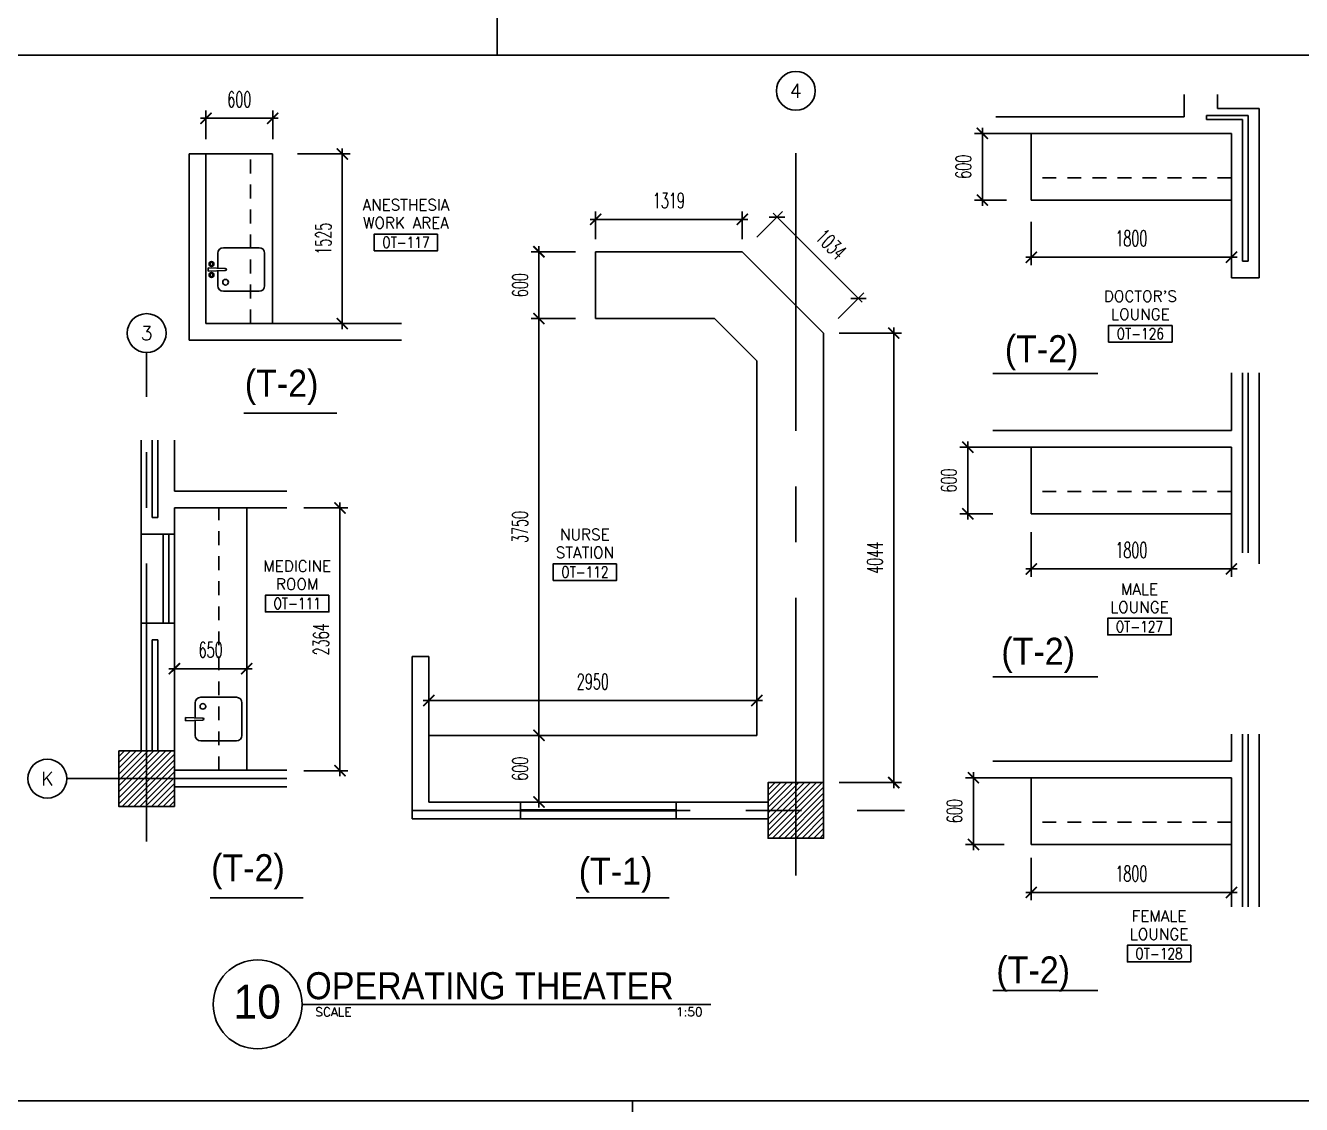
# Model space of a CAD drawing. Extents: x 417759.1 to 417809, y 43468.8 to 43507.6.
# Drawn here: x 417787.96 to 417799.43, y 43488.22 to 43497.93 of the extents above; entities that cross this region are included whole.
import ezdxf
from ezdxf.enums import TextEntityAlignment as Align

# ---------------------------------------------------------------- set-up
doc = ezdxf.new("R2010")
doc.units = 0
doc.header["$MEASUREMENT"] = 0
doc.header["$PDMODE"] = 3
doc.header["$PDSIZE"] = 0.1
doc.linetypes.add('CENTERX2', pattern=[4, 2.5, -0.5, 0.5, -0.5])
doc.linetypes.add('HIDDEN2', pattern=[0.1875, 0.125, -0.0625])
doc.layers.get('0').update_dxf_attribs({"linetype": 'CONTINUOUS'})
doc.layers.get('DEFPOINTS').update_dxf_attribs({"linetype": 'CONTINUOUS'})
for name, color, linetype in [('AX', 6, 'CONTINUOUS'), ('AX-CR', 2, 'CONTINUOUS'), ('AX-DIM', 4, 'CONTINUOUS'), ('AX-TXT', 4, 'CONTINUOUS'), ('AXES', 11, 'CENTERX2'), ('COL', 2, 'CONTINUOUS'), ('COUNTER', 2, 'CONTINUOUS'), ('Doted', 3, 'HIDDEN2'), ('HAT', 8, 'CONTINUOUS'), ('INSUL', 7, 'CONTINUOUS'), ('ME-FIX', 3, 'CONTINUOUS'), ('RM-BOX', 2, 'CONTINUOUS'), ('RM-NAME', 2, 'CONTINUOUS'), ('RM-NO', 2, 'CONTINUOUS'), ('TXT', 2, 'CONTINUOUS'), ('TXT1', 2, 'CONTINUOUS'), ('WALL', 6, 'CONTINUOUS'), ('WIN', 5, 'CONTINUOUS')]:
    doc.layers.add(name, color=color, linetype=linetype)
doc.styles.add('ROMANS', font='ROMANS.shx', dxfattribs={"width": 0.6})
doc.styles.add('TTXT', font='swisse.ttf', dxfattribs={"width": 0.6})
doc.dimstyles.new('STANDARD in', dxfattribs={"dimtxt": 0.14, "dimasz": 0.1, "dimexe": 0.07, "dimexo": 0.05, "dimgap": 0.1, "dimtad": 1, "dimdec": 0, "dimlfac": 1000, "dimzin": 0, "dimdsep": 46, "dimtxsty": 'ROMANS', "dimblk": 'ARCHTICK', "dimcen": 0.05, "dimdle": 0.05, "dimclrd": 4, "dimclre": 4, "dimclrt": 2, "dimadec": 0, "dimazin": 0, "dimtfac": 1, "dimtdec": 0, "dimtmove": 2, "dimatfit": 3, "dimfxl": 0, "dimtolj": 1, "dimtzin": 0, "dimarcsym": 0})

# ---------------------------------------------------------------- blocks, each defined once
blk = doc.blocks.new('RM1')
at = {"layer": 'RM-BOX'}
blk.add_lwpolyline([(570, -200), (-570, -200), (-570, -500), (570, -500)], close=True, dxfattribs=at)
at = {"layer": 'RM-NAME', "style": 'ROMANS'}
for tag, p in [('ROOMNAME1', (0, 324)), ('ROOMNAME2', (0, 0))]:
    blk.add_attdef(tag, text='', height=200, dxfattribs=at).set_placement(p, align=Align.MIDDLE)
at = {"layer": 'RM-NO', "style": 'ROMANS', "width": 0.8}
blk.add_attdef('ROOMNO', text='', height=200, dxfattribs=at).set_placement((0, -350), align=Align.MIDDLE)
blk = doc.blocks.new('*X151')
at = {"color": 0}
for p, q in [((31339, 162702), (31827, 163190)), ((31339, 162755), (31774, 163190)), ((31339, 162808), (31721, 163190)), ((31339, 162861), (31668, 163190)), ((31339, 162914), (31615, 163190)), ((31339, 162967), (31562, 163190)), ((31339, 163020), (31509, 163190)), ((31339, 163073), (31456, 163190)), ((31339, 163126), (31403, 163190)), ((31339, 163179), (31350, 163190)), ((31380, 162690), (31839, 163149)), ((31433, 162690), (31839, 163096)), ((31486, 162690), (31839, 163043)), ((31539, 162690), (31839, 162990)), ((31592, 162690), (31839, 162937)), ((31645, 162690), (31839, 162884)), ((31698, 162690), (31839, 162831)), ((31751, 162690), (31839, 162778)), ((31804, 162690), (31839, 162725))]:
    blk.add_line(p, q, dxfattribs=at)
blk = doc.blocks.new('*X150')
at = {"color": 0}
for p, q in [((24139, 162714), (24614, 163190)), ((24139, 162768), (24561, 163190)), ((24139, 162821), (24508, 163190)), ((24139, 162874), (24455, 163190)), ((24139, 162927), (24402, 163190)), ((24139, 162980), (24349, 163190)), ((24139, 163033), (24296, 163190)), ((24139, 163086), (24243, 163190)), ((24139, 163139), (24190, 163190)), ((24168, 162690), (24639, 163161)), ((24221, 162690), (24639, 163108)), ((24274, 162690), (24639, 163055)), ((24327, 162690), (24639, 163002)), ((24380, 162690), (24639, 162949)), ((24433, 162690), (24639, 162896)), ((24486, 162690), (24639, 162843)), ((24539, 162690), (24639, 162790)), ((24592, 162690), (24639, 162737))]:
    blk.add_line(p, q, dxfattribs=at)
blk = doc.blocks.new('COL50')
at = {"layer": 'COL'}
blk.add_lwpolyline([(-250, 250), (-250, -250), (250, -250), (250, 250)], close=True, dxfattribs=at)
blk = doc.blocks.new('_ARCHTICK')
at = {"color": 0, "linetype": 'ByBlock', "const_width": 0.15}
blk.add_lwpolyline([(-0.5, -0.5), (0.5, 0.5)], dxfattribs=at)
blk = doc.blocks.new('*D153')
at = {"layer": 'AX-DIM', "color": 4, "linetype": 'ByBlock', "lineweight": -2}
for p, q in [((417790.783, 43493.639), (417790.783, 43491.175)), ((417790.457, 43493.589), (417790.853, 43493.589)), ((417790.457, 43491.225), (417790.853, 43491.225))]:
    blk.add_line(p, q, dxfattribs=at)
at = {"layer": 'DEFPOINTS', "color": 0, "linetype": 'ByBlock'}
for p in [(417790.407, 43493.589), (417790.407, 43491.225), (417790.783, 43491.225)]:
    blk.add_point(p, dxfattribs=at)
at = {"layer": 'AX-DIM', "color": 4, "linetype": 'ByBlock', "lineweight": -2, "xscale": 0.1, "yscale": 0.1, "zscale": 0.1}
for p, rotation in [((417790.783, 43493.589), 90), ((417790.783, 43491.225), 270)]:
    blk.add_blockref('_ARCHTICK', p, dxfattribs=dict(at, rotation=rotation))
at = {"layer": 'AX-DIM', "color": 2, "linetype": 'ByBlock', "insert": (417790.613, 43492.407), "char_height": 0.14, "attachment_point": 5, "rotation": 90, "style": 'ROMANS'}
blk.add_mtext('\\A1;2364', dxfattribs=at)
blk = doc.blocks.new('*D154')
at = {"layer": 'AX-DIM', "color": 4, "linetype": 'ByBlock', "lineweight": -2}
for p, q in [((417792.897, 43491.543), (417792.502, 43491.543)), ((417792.572, 43491.593), (417792.572, 43490.893)), ((417792.897, 43490.943), (417792.502, 43490.943))]:
    blk.add_line(p, q, dxfattribs=at)
at = {"layer": 'DEFPOINTS', "color": 0, "linetype": 'ByBlock'}
for p in [(417792.947, 43491.543), (417792.572, 43490.943), (417792.947, 43490.943)]:
    blk.add_point(p, dxfattribs=at)
at = {"layer": 'AX-DIM', "color": 4, "linetype": 'ByBlock', "lineweight": -2, "xscale": 0.1, "yscale": 0.1, "zscale": 0.1}
for p, rotation in [((417792.572, 43491.543), 90), ((417792.572, 43490.943), 270)]:
    blk.add_blockref('_ARCHTICK', p, dxfattribs=dict(at, rotation=rotation))
at = {"layer": 'AX-DIM', "color": 2, "linetype": 'ByBlock', "insert": (417792.402, 43491.243), "char_height": 0.14, "attachment_point": 5, "rotation": 90, "style": 'ROMANS'}
blk.add_mtext('\\A1;600', dxfattribs=at)
blk = doc.blocks.new('*D155')
at = {"layer": 'AX-DIM', "color": 4, "linetype": 'ByBlock', "lineweight": -2}
for p, q in [((417795.762, 43495.212), (417795.762, 43491.068)), ((417795.272, 43495.162), (417795.832, 43495.162)), ((417795.272, 43491.118), (417795.832, 43491.118))]:
    blk.add_line(p, q, dxfattribs=at)
at = {"layer": 'DEFPOINTS', "color": 0, "linetype": 'ByBlock'}
for p in [(417795.222, 43495.162), (417795.222, 43491.118), (417795.762, 43491.118)]:
    blk.add_point(p, dxfattribs=at)
at = {"layer": 'AX-DIM', "color": 4, "linetype": 'ByBlock', "lineweight": -2, "xscale": 0.1, "yscale": 0.1, "zscale": 0.1}
for p, rotation in [((417795.762, 43495.162), 90), ((417795.762, 43491.118), 270)]:
    blk.add_blockref('_ARCHTICK', p, dxfattribs=dict(at, rotation=rotation))
at = {"layer": 'AX-DIM', "color": 2, "linetype": 'ByBlock', "insert": (417795.592, 43493.14), "char_height": 0.14, "attachment_point": 5, "rotation": 90, "style": 'ROMANS'}
blk.add_mtext('\\A1;4044', dxfattribs=at)
blk = doc.blocks.new('*D156')
at = {"layer": 'AX-DIM', "color": 4, "linetype": 'ByBlock', "lineweight": -2}
for p, q in [((417794.531, 43496.024), (417794.762, 43496.255)), ((417794.677, 43496.241), (417795.479, 43495.439)), ((417795.262, 43495.292), (417795.493, 43495.524))]:
    blk.add_line(p, q, dxfattribs=at)
at = {"layer": 'DEFPOINTS', "color": 0, "linetype": 'ByBlock'}
for p in [(417794.495, 43495.989), (417795.444, 43495.474), (417795.227, 43495.257)]:
    blk.add_point(p, dxfattribs=at)
at = {"layer": 'AX-DIM', "color": 4, "linetype": 'ByBlock', "lineweight": -2, "xscale": 0.1, "yscale": 0.1, "zscale": 0.1}
for p, rotation in [((417794.712, 43496.206), 135.000000000285), ((417795.444, 43495.474), 315.000000000285)]:
    blk.add_blockref('_ARCHTICK', p, dxfattribs=dict(at, rotation=rotation))
at = {"layer": 'AX-DIM', "color": 2, "linetype": 'ByBlock', "insert": (417795.198, 43495.96), "char_height": 0.14, "attachment_point": 5, "rotation": 315, "style": 'ROMANS'}
blk.add_mtext('\\A1;1034', dxfattribs=at)
blk = doc.blocks.new('*D157')
at = {"layer": 'AX-DIM', "color": 4, "linetype": 'ByBlock', "lineweight": -2}
for p, q in [((417793.081, 43496.008), (417793.081, 43496.255)), ((417794.4, 43496.008), (417794.4, 43496.255)), ((417793.031, 43496.185), (417794.45, 43496.185))]:
    blk.add_line(p, q, dxfattribs=at)
at = {"layer": 'DEFPOINTS', "color": 0, "linetype": 'ByBlock'}
for p in [(417794.4, 43496.185), (417793.081, 43495.958), (417794.4, 43495.958)]:
    blk.add_point(p, dxfattribs=at)
at = {"layer": 'AX-DIM', "color": 4, "linetype": 'ByBlock', "lineweight": -2, "xscale": 0.1, "yscale": 0.1, "zscale": 0.1, "rotation": 180}
blk.add_blockref('_ARCHTICK', (417793.081, 43496.185), dxfattribs=at)
at = {"layer": 'AX-DIM', "color": 4, "linetype": 'ByBlock', "lineweight": -2, "xscale": 0.1, "yscale": 0.1, "zscale": 0.1}
blk.add_blockref('_ARCHTICK', (417794.4, 43496.185), dxfattribs=at)
at = {"layer": 'AX-DIM', "color": 2, "linetype": 'ByBlock', "insert": (417793.74, 43496.355), "char_height": 0.14, "attachment_point": 5, "style": 'ROMANS'}
blk.add_mtext('\\A1;1319', dxfattribs=at)
blk = doc.blocks.new('*D158')
at = {"layer": 'AX-DIM', "color": 4, "linetype": 'ByBlock', "lineweight": -2}
for p, q in [((417792.899, 43495.893), (417792.502, 43495.893)), ((417792.572, 43495.243), (417792.572, 43495.943)), ((417792.899, 43495.293), (417792.502, 43495.293))]:
    blk.add_line(p, q, dxfattribs=at)
at = {"layer": 'DEFPOINTS', "color": 0, "linetype": 'ByBlock'}
for p in [(417792.572, 43495.893), (417792.949, 43495.893), (417792.949, 43495.293)]:
    blk.add_point(p, dxfattribs=at)
at = {"layer": 'AX-DIM', "color": 4, "linetype": 'ByBlock', "lineweight": -2, "xscale": 0.1, "yscale": 0.1, "zscale": 0.1}
for p, rotation in [((417792.572, 43495.893), 90), ((417792.572, 43495.293), 270)]:
    blk.add_blockref('_ARCHTICK', p, dxfattribs=dict(at, rotation=rotation))
at = {"layer": 'AX-DIM', "color": 2, "linetype": 'ByBlock', "insert": (417792.402, 43495.593), "char_height": 0.14, "attachment_point": 5, "rotation": 90, "style": 'ROMANS'}
blk.add_mtext('\\A1;600', dxfattribs=at)
blk = doc.blocks.new('*D159')
at = {"layer": 'AX-DIM', "color": 4, "linetype": 'ByBlock', "lineweight": -2}
for p, q in [((417792.572, 43491.493), (417792.572, 43495.343)), ((417792.899, 43495.293), (417792.502, 43495.293)), ((417792.899, 43491.543), (417792.502, 43491.543))]:
    blk.add_line(p, q, dxfattribs=at)
at = {"layer": 'DEFPOINTS', "color": 0, "linetype": 'ByBlock'}
for p in [(417792.572, 43495.293), (417792.949, 43495.293), (417792.949, 43491.543)]:
    blk.add_point(p, dxfattribs=at)
at = {"layer": 'AX-DIM', "color": 4, "linetype": 'ByBlock', "lineweight": -2, "xscale": 0.1, "yscale": 0.1, "zscale": 0.1}
for p, rotation in [((417792.572, 43495.293), 90), ((417792.572, 43491.543), 270)]:
    blk.add_blockref('_ARCHTICK', p, dxfattribs=dict(at, rotation=rotation))
at = {"layer": 'AX-DIM', "color": 2, "linetype": 'ByBlock', "insert": (417792.402, 43493.418), "char_height": 0.14, "attachment_point": 5, "rotation": 90, "style": 'ROMANS'}
blk.add_mtext('\\A1;3750', dxfattribs=at)
blk = doc.blocks.new('*D160')
at = {"layer": 'AX-DIM', "color": 4, "linetype": 'ByBlock', "lineweight": -2}
for p, q in [((417791.581, 43491.679), (417791.581, 43491.927)), ((417794.531, 43491.679), (417794.531, 43491.927)), ((417791.531, 43491.857), (417794.581, 43491.857))]:
    blk.add_line(p, q, dxfattribs=at)
at = {"layer": 'DEFPOINTS', "color": 0, "linetype": 'ByBlock'}
for p in [(417794.531, 43491.857), (417791.581, 43491.629), (417794.531, 43491.629)]:
    blk.add_point(p, dxfattribs=at)
at = {"layer": 'AX-DIM', "color": 4, "linetype": 'ByBlock', "lineweight": -2, "xscale": 0.1, "yscale": 0.1, "zscale": 0.1, "rotation": 180}
blk.add_blockref('_ARCHTICK', (417791.581, 43491.857), dxfattribs=at)
at = {"layer": 'AX-DIM', "color": 4, "linetype": 'ByBlock', "lineweight": -2, "xscale": 0.1, "yscale": 0.1, "zscale": 0.1}
blk.add_blockref('_ARCHTICK', (417794.531, 43491.857), dxfattribs=at)
at = {"layer": 'AX-DIM', "color": 2, "linetype": 'ByBlock', "insert": (417793.056, 43492.027), "char_height": 0.14, "attachment_point": 5, "style": 'ROMANS'}
blk.add_mtext('\\A1;2950', dxfattribs=at)
blk = doc.blocks.new('*D161')
at = {"layer": 'AX-DIM', "color": 4, "linetype": 'ByBlock', "lineweight": -2}
for p, q in [((417789.245, 43492.143), (417789.995, 43492.143)), ((417789.295, 43491.965), (417789.295, 43492.213)), ((417789.945, 43491.965), (417789.945, 43492.213))]:
    blk.add_line(p, q, dxfattribs=at)
at = {"layer": 'DEFPOINTS', "color": 0, "linetype": 'ByBlock'}
for p in [(417789.945, 43492.143), (417789.295, 43491.915), (417789.945, 43491.915)]:
    blk.add_point(p, dxfattribs=at)
at = {"layer": 'AX-DIM', "color": 4, "linetype": 'ByBlock', "lineweight": -2, "xscale": 0.1, "yscale": 0.1, "zscale": 0.1, "rotation": 180}
blk.add_blockref('_ARCHTICK', (417789.295, 43492.143), dxfattribs=at)
at = {"layer": 'AX-DIM', "color": 4, "linetype": 'ByBlock', "lineweight": -2, "xscale": 0.1, "yscale": 0.1, "zscale": 0.1}
blk.add_blockref('_ARCHTICK', (417789.945, 43492.143), dxfattribs=at)
at = {"layer": 'AX-DIM', "color": 2, "linetype": 'ByBlock', "insert": (417789.62, 43492.313), "char_height": 0.14, "attachment_point": 5, "style": 'ROMANS'}
blk.add_mtext('\\A1;650', dxfattribs=at)
blk = doc.blocks.new('*D162')
at = {"layer": 'AX-DIM', "color": 4, "linetype": 'ByBlock', "lineweight": -2}
for p, q in [((417796.775, 43496.958), (417796.488, 43496.958)), ((417796.558, 43497.008), (417796.558, 43496.308)), ((417796.775, 43496.358), (417796.488, 43496.358))]:
    blk.add_line(p, q, dxfattribs=at)
at = {"layer": 'DEFPOINTS', "color": 0, "linetype": 'ByBlock'}
for p in [(417796.825, 43496.958), (417796.558, 43496.358), (417796.825, 43496.358)]:
    blk.add_point(p, dxfattribs=at)
at = {"layer": 'AX-DIM', "color": 4, "linetype": 'ByBlock', "lineweight": -2, "xscale": 0.1, "yscale": 0.1, "zscale": 0.1}
for p, rotation in [((417796.558, 43496.958), 90), ((417796.558, 43496.358), 270)]:
    blk.add_blockref('_ARCHTICK', p, dxfattribs=dict(at, rotation=rotation))
at = {"layer": 'AX-DIM', "color": 2, "linetype": 'ByBlock', "insert": (417796.388, 43496.658), "char_height": 0.14, "attachment_point": 5, "rotation": 90, "style": 'ROMANS'}
blk.add_mtext('\\A1;600', dxfattribs=at)
blk = doc.blocks.new('*D163')
at = {"layer": 'AX-DIM', "color": 4, "linetype": 'ByBlock', "lineweight": -2}
for p, q in [((417796.998, 43496.164), (417796.998, 43495.774)), ((417798.798, 43496.164), (417798.798, 43495.774)), ((417796.948, 43495.844), (417798.848, 43495.844))]:
    blk.add_line(p, q, dxfattribs=at)
at = {"layer": 'DEFPOINTS', "color": 0, "linetype": 'ByBlock'}
for p in [(417796.998, 43496.214), (417798.798, 43496.214), (417798.798, 43495.844)]:
    blk.add_point(p, dxfattribs=at)
at = {"layer": 'AX-DIM', "color": 4, "linetype": 'ByBlock', "lineweight": -2, "xscale": 0.1, "yscale": 0.1, "zscale": 0.1, "rotation": 180}
blk.add_blockref('_ARCHTICK', (417796.998, 43495.844), dxfattribs=at)
at = {"layer": 'AX-DIM', "color": 4, "linetype": 'ByBlock', "lineweight": -2, "xscale": 0.1, "yscale": 0.1, "zscale": 0.1}
blk.add_blockref('_ARCHTICK', (417798.798, 43495.844), dxfattribs=at)
at = {"layer": 'AX-DIM', "color": 2, "linetype": 'ByBlock', "insert": (417797.898, 43496.014), "char_height": 0.14, "attachment_point": 5, "style": 'ROMANS'}
blk.add_mtext('\\A1;1800', dxfattribs=at)
blk = doc.blocks.new('*D164')
at = {"layer": 'AX-DIM', "color": 4, "linetype": 'ByBlock', "lineweight": -2}
for p, q in [((417796.427, 43494.186), (417796.427, 43493.486)), ((417796.651, 43494.136), (417796.357, 43494.136)), ((417796.651, 43493.536), (417796.357, 43493.536))]:
    blk.add_line(p, q, dxfattribs=at)
at = {"layer": 'DEFPOINTS', "color": 0, "linetype": 'ByBlock'}
for p in [(417796.701, 43494.136), (417796.427, 43493.536), (417796.701, 43493.536)]:
    blk.add_point(p, dxfattribs=at)
at = {"layer": 'AX-DIM', "color": 4, "linetype": 'ByBlock', "lineweight": -2, "xscale": 0.1, "yscale": 0.1, "zscale": 0.1}
for p, rotation in [((417796.427, 43494.136), 90), ((417796.427, 43493.536), 270)]:
    blk.add_blockref('_ARCHTICK', p, dxfattribs=dict(at, rotation=rotation))
at = {"layer": 'AX-DIM', "color": 2, "linetype": 'ByBlock', "insert": (417796.257, 43493.836), "char_height": 0.14, "attachment_point": 5, "rotation": 90, "style": 'ROMANS'}
blk.add_mtext('\\A1;600', dxfattribs=at)
blk = doc.blocks.new('*D165')
at = {"layer": 'AX-DIM', "color": 4, "linetype": 'ByBlock', "lineweight": -2}
for p, q in [((417796.998, 43493.372), (417796.998, 43492.97)), ((417798.798, 43493.372), (417798.798, 43492.97)), ((417796.948, 43493.04), (417798.848, 43493.04))]:
    blk.add_line(p, q, dxfattribs=at)
at = {"layer": 'DEFPOINTS', "color": 0, "linetype": 'ByBlock'}
for p in [(417796.998, 43493.422), (417798.798, 43493.422), (417798.798, 43493.04)]:
    blk.add_point(p, dxfattribs=at)
at = {"layer": 'AX-DIM', "color": 4, "linetype": 'ByBlock', "lineweight": -2, "xscale": 0.1, "yscale": 0.1, "zscale": 0.1, "rotation": 180}
blk.add_blockref('_ARCHTICK', (417796.998, 43493.04), dxfattribs=at)
at = {"layer": 'AX-DIM', "color": 4, "linetype": 'ByBlock', "lineweight": -2, "xscale": 0.1, "yscale": 0.1, "zscale": 0.1}
blk.add_blockref('_ARCHTICK', (417798.798, 43493.04), dxfattribs=at)
at = {"layer": 'AX-DIM', "color": 2, "linetype": 'ByBlock', "insert": (417797.898, 43493.21), "char_height": 0.14, "attachment_point": 5, "style": 'ROMANS'}
blk.add_mtext('\\A1;1800', dxfattribs=at)
blk = doc.blocks.new('*D166')
at = {"layer": 'AX-DIM', "color": 4, "linetype": 'ByBlock', "lineweight": -2}
for p, q in [((417796.478, 43490.512), (417796.478, 43491.212)), ((417796.753, 43491.162), (417796.408, 43491.162)), ((417796.753, 43490.562), (417796.408, 43490.562))]:
    blk.add_line(p, q, dxfattribs=at)
at = {"layer": 'DEFPOINTS', "color": 0, "linetype": 'ByBlock'}
for p in [(417796.478, 43491.162), (417796.803, 43491.162), (417796.803, 43490.562)]:
    blk.add_point(p, dxfattribs=at)
at = {"layer": 'AX-DIM', "color": 4, "linetype": 'ByBlock', "lineweight": -2, "xscale": 0.1, "yscale": 0.1, "zscale": 0.1}
for p, rotation in [((417796.478, 43491.162), 90), ((417796.478, 43490.562), 270)]:
    blk.add_blockref('_ARCHTICK', p, dxfattribs=dict(at, rotation=rotation))
at = {"layer": 'AX-DIM', "color": 2, "linetype": 'ByBlock', "insert": (417796.308, 43490.862), "char_height": 0.14, "attachment_point": 5, "rotation": 90, "style": 'ROMANS'}
blk.add_mtext('\\A1;600', dxfattribs=at)
blk = doc.blocks.new('*D167')
at = {"layer": 'AX-DIM', "color": 4, "linetype": 'ByBlock', "lineweight": -2}
for p, q in [((417796.998, 43490.443), (417796.998, 43490.06)), ((417798.798, 43490.443), (417798.798, 43490.06)), ((417796.948, 43490.13), (417798.848, 43490.13))]:
    blk.add_line(p, q, dxfattribs=at)
at = {"layer": 'DEFPOINTS', "color": 0, "linetype": 'ByBlock'}
for p in [(417796.998, 43490.493), (417798.798, 43490.493), (417798.798, 43490.13)]:
    blk.add_point(p, dxfattribs=at)
at = {"layer": 'AX-DIM', "color": 4, "linetype": 'ByBlock', "lineweight": -2, "xscale": 0.1, "yscale": 0.1, "zscale": 0.1, "rotation": 180}
blk.add_blockref('_ARCHTICK', (417796.998, 43490.13), dxfattribs=at)
at = {"layer": 'AX-DIM', "color": 4, "linetype": 'ByBlock', "lineweight": -2, "xscale": 0.1, "yscale": 0.1, "zscale": 0.1}
blk.add_blockref('_ARCHTICK', (417798.798, 43490.13), dxfattribs=at)
at = {"layer": 'AX-DIM', "color": 2, "linetype": 'ByBlock', "insert": (417797.898, 43490.3), "char_height": 0.14, "attachment_point": 5, "style": 'ROMANS'}
blk.add_mtext('\\A1;1800', dxfattribs=at)
blk = doc.blocks.new('*D168')
at = {"layer": 'AX-DIM', "color": 4, "linetype": 'ByBlock', "lineweight": -2}
for p, q in [((417789.578, 43496.906), (417789.578, 43497.164)), ((417790.178, 43496.906), (417790.178, 43497.164)), ((417789.528, 43497.094), (417790.228, 43497.094))]:
    blk.add_line(p, q, dxfattribs=at)
at = {"layer": 'DEFPOINTS', "color": 0, "linetype": 'ByBlock'}
for p in [(417790.178, 43497.094), (417789.578, 43496.856), (417790.178, 43496.856)]:
    blk.add_point(p, dxfattribs=at)
at = {"layer": 'AX-DIM', "color": 4, "linetype": 'ByBlock', "lineweight": -2, "xscale": 0.1, "yscale": 0.1, "zscale": 0.1, "rotation": 180}
blk.add_blockref('_ARCHTICK', (417789.578, 43497.094), dxfattribs=at)
at = {"layer": 'AX-DIM', "color": 4, "linetype": 'ByBlock', "lineweight": -2, "xscale": 0.1, "yscale": 0.1, "zscale": 0.1}
blk.add_blockref('_ARCHTICK', (417790.178, 43497.094), dxfattribs=at)
at = {"layer": 'AX-DIM', "color": 2, "linetype": 'ByBlock', "insert": (417789.878, 43497.264), "char_height": 0.14, "attachment_point": 5, "style": 'ROMANS'}
blk.add_mtext('\\A1;600', dxfattribs=at)
blk = doc.blocks.new('*D169')
at = {"layer": 'AX-DIM', "color": 4, "linetype": 'ByBlock', "lineweight": -2}
for p, q in [((417790.804, 43496.823), (417790.804, 43495.198)), ((417790.402, 43496.773), (417790.874, 43496.773)), ((417790.402, 43495.248), (417790.874, 43495.248))]:
    blk.add_line(p, q, dxfattribs=at)
at = {"layer": 'DEFPOINTS', "color": 0, "linetype": 'ByBlock'}
for p in [(417790.352, 43496.773), (417790.352, 43495.248), (417790.804, 43495.248)]:
    blk.add_point(p, dxfattribs=at)
at = {"layer": 'AX-DIM', "color": 4, "linetype": 'ByBlock', "lineweight": -2, "xscale": 0.1, "yscale": 0.1, "zscale": 0.1}
for p, rotation in [((417790.804, 43496.773), 90), ((417790.804, 43495.248), 270)]:
    blk.add_blockref('_ARCHTICK', p, dxfattribs=dict(at, rotation=rotation))
at = {"layer": 'AX-DIM', "color": 2, "linetype": 'ByBlock', "insert": (417790.634, 43496.011), "char_height": 0.14, "attachment_point": 5, "rotation": 90, "style": 'ROMANS'}
blk.add_mtext('\\A1;1525', dxfattribs=at)
blk = doc.blocks.new('AXU')
at = {"layer": 'AX-CR'}
blk.add_circle((0, 350), 350, dxfattribs=at)
at = {"layer": 'AX-TXT', "style": 'ROMANS'}
blk.add_attdef('AX', text='', height=250, dxfattribs=at).set_placement((0, 350), align=Align.MIDDLE)

msp = doc.modelspace()

# ---------------------------------------------------------------- linework, layer by layer
at = {"layer": 'AX-DIM'}
for p, q in [((417792.1964, 43507.6348), (417792.1964, 43497.6622)), ((417759.0538, 43497.6622), (417809.0021, 43497.6622)), ((417759.0538, 43488.2568), (417809.0021, 43488.2568)), ((417793.4129, 43488.2568), (417793.4129, 43478.1421))]:
    msp.add_line(p, q, dxfattribs=at)
at = {"layer": 'AXES'}
for p, q in [((417794.8812, 43490.2816), (417794.8812, 43497.1664)), ((417789.0448, 43490.5894), (417789.0448, 43494.9869)), ((417788.3268, 43491.1539), (417790.3064, 43491.1539)), ((417791.4312, 43490.868), (417795.8573, 43490.868))]:
    msp.add_line(p, q, dxfattribs=at)
at = {"layer": 'COUNTER'}
for p, q in [((417796.9979, 43496.3578), (417796.9979, 43496.9578)), ((417789.5777, 43496.7733), (417790.1777, 43496.7733)), ((417790.1777, 43496.7733), (417790.1777, 43495.2483)), ((417798.7979, 43496.3578), (417796.9979, 43496.3578)), ((417794.3997, 43495.893), (417793.0812, 43495.893)), ((417793.0812, 43495.893), (417793.0812, 43495.293)), ((417795.1312, 43495.1615), (417794.3997, 43495.893)), ((417794.1512, 43495.293), (417793.0812, 43495.293)), ((417794.5312, 43494.913), (417794.1512, 43495.293)), ((417795.1312, 43491.118), (417795.1312, 43495.1615)), ((417794.5312, 43491.543), (417794.5312, 43494.913)), ((417796.9979, 43493.5356), (417796.9979, 43494.1356)), ((417789.9448, 43491.2253), (417789.9448, 43493.5889)), ((417798.7979, 43493.5356), (417796.9979, 43493.5356)), ((417789.8521, 43491.8857), (417789.531, 43491.8857)), ((417789.4811, 43491.8359), (417789.4811, 43491.6994)), ((417789.9019, 43491.5429), (417789.9019, 43491.8359)), ((417789.3929, 43491.7054), (417789.5482, 43491.6994)), ((417789.3929, 43491.6734), (417789.3929, 43491.7054)), ((417789.3929, 43491.6734), (417789.5482, 43491.6794)), ((417789.4811, 43491.6794), (417789.4811, 43491.5429)), ((417791.5812, 43491.543), (417794.5312, 43491.543)), ((417789.531, 43491.4931), (417789.8521, 43491.4931)), ((417796.9979, 43490.5623), (417796.9979, 43491.1623)), ((417798.7979, 43490.5623), (417796.9979, 43490.5623))]:
    msp.add_line(p, q, dxfattribs=at)
msp.add_circle((417789.5505, 43491.8039), 0.0255, dxfattribs=at)
for centre, radius, start, end in [((417789.531, 43491.8359), 0.0499, 90, 180), ((417789.8521, 43491.8359), 0.0499, 0, 90), ((417789.5482, 43491.6894), 0.00997, 270, 90), ((417789.531, 43491.5429), 0.0499, 180, 270), ((417789.8521, 43491.5429), 0.0499, 270, 0)]:
    msp.add_arc(centre, radius, start, end, dxfattribs=at)
at = {"layer": 'Doted'}
msp.add_line((417789.6948, 43491.2289), (417789.6948, 43493.5889), dxfattribs=at)
at = {"layer": 'INSUL'}
for p, q in [((417798.5729, 43497.1203), (417798.5729, 43497.0828)), ((417798.9479, 43497.1203), (417798.5729, 43497.1203)), ((417798.8979, 43497.0828), (417798.5729, 43497.0828)), ((417798.8979, 43495.8078), (417798.8979, 43497.0828)), ((417798.9479, 43495.8078), (417798.9479, 43497.1203)), ((417798.8979, 43495.8078), (417798.9479, 43495.8078)), ((417798.8979, 43493.1856), (417798.8979, 43494.8046)), ((417798.9479, 43493.1856), (417798.9479, 43494.8046)), ((417789.0948, 43493.5039), (417789.0948, 43494.1996)), ((417789.1448, 43493.5039), (417789.1448, 43494.1996)), ((417789.0948, 43493.5039), (417789.1448, 43493.5039)), ((417789.0948, 43491.4039), (417789.0948, 43492.4039)), ((417789.0948, 43492.4039), (417789.1448, 43492.4039)), ((417789.1448, 43491.4039), (417789.1448, 43492.4039)), ((417798.8979, 43489.9997), (417798.8979, 43491.5551)), ((417798.9479, 43489.9997), (417798.9479, 43491.5551)), ((417789.0948, 43491.4039), (417789.1448, 43491.4039))]:
    msp.add_line(p, q, dxfattribs=at)
at = {"layer": 'ME-FIX', "linetype": 'HIDDEN2'}
for p, q in [((417789.9777, 43495.2483), (417789.9777, 43496.7733)), ((417798.7979, 43496.5578), (417796.9979, 43496.5578)), ((417798.7979, 43493.7356), (417796.9979, 43493.7356)), ((417798.7979, 43490.7623), (417796.9979, 43490.7623))]:
    msp.add_line(p, q, dxfattribs=at)
at = {"layer": 'ME-FIX'}
for p, q in [((417789.7349, 43495.9301), (417790.056, 43495.9301)), ((417789.685, 43495.7438), (417789.685, 43495.8803)), ((417790.1059, 43495.8803), (417790.1059, 43495.5874)), ((417789.5968, 43495.7178), (417789.5968, 43495.7498)), ((417789.5968, 43495.7498), (417789.7521, 43495.7438)), ((417789.5968, 43495.7178), (417789.7521, 43495.7238)), ((417789.685, 43495.5874), (417789.685, 43495.7238)), ((417790.056, 43495.5375), (417789.7349, 43495.5375)), ((417790.2042, 43495.2483), (417789.5777, 43495.2483))]:
    msp.add_line(p, q, dxfattribs=at)
for centre, radius in [((417789.6279, 43495.7836), 0.0217), ((417789.6279, 43495.7836), 0.014), ((417789.6279, 43495.6841), 0.0217), ((417789.6279, 43495.6841), 0.014), ((417789.7545, 43495.6194), 0.0255)]:
    msp.add_circle(centre, radius, dxfattribs=at)
for centre, radius, start, end in [((417789.7349, 43495.8803), 0.0499, 90, 180), ((417790.056, 43495.8803), 0.0499, 0, 90), ((417789.7521, 43495.7338), 0.00997, 270, 90), ((417789.7349, 43495.5874), 0.0499, 180, 270), ((417790.056, 43495.5874), 0.0499, 270, 0)]:
    msp.add_arc(centre, radius, start, end, dxfattribs=at)
at = {"layer": 'TXT', "color": 6}
for p, q in [((417789.9181, 43494.4403), (417790.7559, 43494.4403)), ((417789.615, 43490.0826), (417790.4528, 43490.0826)), ((417792.906, 43490.0826), (417793.7439, 43490.0826)), ((417790.4424, 43489.1234), (417794.1175, 43489.1234))]:
    msp.add_line(p, q, dxfattribs=at)
msp.add_circle((417790.0424, 43489.1234), 0.4, dxfattribs=at)
at = {"layer": 'WALL', "color": 6}
for p, q in [((417798.3729, 43497.3078), (417798.3729, 43497.1078)), ((417798.6729, 43497.3078), (417798.6729, 43497.1828)), ((417799.0479, 43497.1828), (417798.6729, 43497.1828)), ((417799.0479, 43495.6578), (417799.0479, 43497.1828)), ((417798.3729, 43497.1078), (417796.6798, 43497.1078)), ((417798.7979, 43496.9578), (417796.6798, 43496.9578)), ((417798.7979, 43495.6578), (417798.7979, 43496.9578)), ((417789.5777, 43496.7733), (417789.4277, 43496.7733)), ((417789.4277, 43496.7733), (417789.4277, 43495.0983)), ((417789.5777, 43496.7733), (417789.5777, 43495.2483)), ((417798.7979, 43495.6578), (417799.0479, 43495.6578)), ((417791.3371, 43495.2483), (417789.5777, 43495.2483)), ((417791.3371, 43495.0983), (417789.4277, 43495.0983)), ((417797.595, 43494.7991), (417796.6532, 43494.7991)), ((417798.7979, 43494.2856), (417798.7979, 43494.8046)), ((417799.0479, 43493.0856), (417799.0479, 43494.8046)), ((417798.7979, 43494.2856), (417796.6532, 43494.2856)), ((417788.9948, 43493.3539), (417788.9948, 43494.1996)), ((417789.2948, 43493.7389), (417789.2948, 43494.1996)), ((417798.7979, 43494.1356), (417796.6532, 43494.1356)), ((417798.7979, 43493.1856), (417798.7979, 43494.1356)), ((417789.2948, 43493.7389), (417790.3064, 43493.7389)), ((417789.2948, 43493.5889), (417790.3064, 43493.5889)), ((417789.2948, 43493.3539), (417789.2948, 43493.5889)), ((417788.9948, 43493.3539), (417789.2948, 43493.3539)), ((417788.9948, 43491.4039), (417788.9948, 43492.5539)), ((417788.9948, 43492.5539), (417789.2948, 43492.5539)), ((417789.2948, 43491.4039), (417789.2948, 43492.5539)), ((417791.4312, 43492.253), (417791.5812, 43492.253)), ((417791.4312, 43490.793), (417791.4312, 43492.2529)), ((417791.5812, 43490.943), (417791.5812, 43492.2531)), ((417797.595, 43492.0704), (417796.6532, 43492.0704)), ((417798.7979, 43491.3123), (417798.7979, 43491.5551)), ((417799.0479, 43489.9997), (417799.0479, 43491.5551)), ((417798.7979, 43491.3123), (417796.6532, 43491.3123)), ((417789.2948, 43491.2289), (417790.3064, 43491.2289)), ((417789.2948, 43491.0789), (417790.3064, 43491.0789)), ((417798.7979, 43491.1623), (417796.6532, 43491.1623)), ((417798.7979, 43489.9997), (417798.7979, 43491.1623)), ((417791.5812, 43490.943), (417792.4062, 43490.943)), ((417792.4062, 43490.793), (417792.4062, 43490.943)), ((417793.8062, 43490.793), (417793.8062, 43490.943)), ((417793.8062, 43490.943), (417794.6312, 43490.943)), ((417791.4312, 43490.793), (417792.4062, 43490.793)), ((417793.8062, 43490.793), (417794.6312, 43490.793)), ((417797.595, 43489.2489), (417796.6532, 43489.2489))]:
    msp.add_line(p, q, dxfattribs=at)
at = {"layer": 'WALL', "linetype": 'ByBlock', "ltscale": 0.3}
for points in [[(417788.7948, 43491.4039), (417789.2948, 43491.4039), (417789.2948, 43490.9039), (417788.7948, 43490.9039)], [(417794.6312, 43490.618), (417795.1312, 43490.618), (417795.1312, 43491.118), (417794.6312, 43491.118)]]:
    msp.add_lwpolyline(points, close=True, dxfattribs=at)
at = {"layer": 'WIN'}
for p, q in [((417788.9948, 43492.5539), (417788.9948, 43493.3539)), ((417789.1948, 43492.5539), (417789.1948, 43493.3539)), ((417789.2448, 43492.5539), (417789.2448, 43493.3539)), ((417789.2948, 43492.5539), (417789.2948, 43493.3539)), ((417793.8062, 43490.943), (417792.4062, 43490.943)), ((417793.8062, 43490.873), (417792.4062, 43490.873)), ((417793.8062, 43490.863), (417792.4062, 43490.863)), ((417793.8062, 43490.793), (417792.4062, 43490.793))]:
    msp.add_line(p, q, dxfattribs=at)

# ---------------------------------------------------------------- block references
at = {"layer": 'AX', "xscale": 0.0005000000237487257, "yscale": 0.0004999999946448952, "zscale": 0.0005}
for p, values in [((417794.8812, 43497.1664), {'AX': '4'}), ((417789.0448, 43494.9869), {'AX': '3'}), ((417788.1518, 43490.9789), {'AX': 'K'})]:
    msp.add_blockref('AXU', p, dxfattribs=at).add_auto_attribs(values)
at = {"layer": 'COL', "xscale": 0.0009999999892897904, "yscale": 0.000999999996565748, "zscale": 0.001}
for p in [(417789.0448, 43491.1539), (417794.8812, 43490.868)]:
    msp.add_blockref('COL50', p, dxfattribs=at)
at = {"layer": 'HAT', "xscale": 0.0009999999892897904, "yscale": 0.000999999996565748, "zscale": 0.001}
for name, p in [('*X150', (417764.6556, 43328.2142)), ('*X151', (417763.2919, 43327.9283))]:
    msp.add_blockref(name, p, dxfattribs=at)
at = {"layer": 'RM-NAME', "xscale": 0.0005000000237487257, "yscale": 0.0005000000019208528, "zscale": 0.0005}
for p, values in [((417791.3757, 43496.1532), {'ROOMNO': 'OT-117', 'ROOMNAME2': 'WORK AREA', 'ROOMNAME1': 'ANESTHESIA'}), ((417797.9786, 43495.3312), {'ROOMNO': 'OT-126', 'ROOMNAME2': 'LOUNGE', 'ROOMNAME1': "DOCTOR'S"}), ((417792.9847, 43493.1877), {'ROOMNO': 'OT-112', 'ROOMNAME2': 'STATION', 'ROOMNAME1': 'NURSE'}), ((417790.3978, 43492.9042), {'ROOMNO': 'OT-111', 'ROOMNAME2': 'ROOM', 'ROOMNAME1': 'MEDICINE'}), ((417797.9704, 43492.6961), {'ROOMNO': 'OT-127', 'ROOMNAME2': 'LOUNGE', 'ROOMNAME1': 'MALE'}), ((417798.1468, 43489.7554), {'ROOMNO': 'OT-128', 'ROOMNAME2': 'LOUNGE', 'ROOMNAME1': 'FEMALE'})]:
    msp.add_blockref('RM1', p, dxfattribs=at).add_auto_attribs(values)

# ---------------------------------------------------------------- texts
at = {"layer": 'RM-NAME', "style": 'ROMANS', "width": 1}
for tag, p in [('SCALE', (417790.7237, 43489.0558)), ('1:50', (417793.9228, 43489.0558))]:
    msp.add_attdef(tag, text='', height=0.08, dxfattribs=at).set_placement(p, align=Align.MIDDLE)
at = {"layer": 'TXT1', "color": 6, "style": 'TTXT', "width": 0.9}
for s, height, p in [(' (T-2)', 0.24314, (417796.6752, 43494.8998)), (' (T-2)', 0.24314, (417789.8424, 43494.589)), (' (T-2)', 0.24314, (417796.6442, 43492.178)), (' (T-2)', 0.24314, (417789.5394, 43490.2313)), (' (T-1)', 0.24314, (417792.8446, 43490.2013)), (' (T-2)', 0.24314, (417796.599, 43489.3114)), ('OPERATING THEATER ', 0.243141, (417790.4714, 43489.1698)), ('10', 0.30393, (417789.8265, 43488.9955))]:
    msp.add_text(s, height=height, dxfattribs=at).set_placement(p)

# ---------------------------------------------------------------- dimensions: what is measured, and where the dimension line sits
at = {"layer": 'AX-DIM', "linetype": 'ByBlock', "ltscale": 0.3}
for base, p1, p2, picture, middle in [((417790.1777, 43497.0935), (417789.5777, 43496.8556), (417790.1777, 43496.8556), '*D168', (417789.8777, 43497.2635)), ((417794.39968, 43496.18535), (417793.08115, 43495.95778), (417794.39968, 43495.95778), '*D157', (417793.74042, 43496.35535)), ((417798.7979, 43495.844), (417796.9979, 43496.2141), (417798.7979, 43496.2141), '*D163', (417797.8979, 43496.014)), ((417798.7979, 43493.0399), (417796.9979, 43493.4222), (417798.7979, 43493.4222), '*D165', (417797.8979, 43493.2099)), ((417789.9448, 43492.1427), (417789.2948, 43491.9151), (417789.9448, 43491.9151), '*D161', (417789.6198, 43492.3127)), ((417794.5312, 43491.8568), (417791.5812, 43491.6292), (417794.5312, 43491.6292), '*D160', (417793.0562, 43492.0268)), ((417798.7979, 43490.1298), (417796.9979, 43490.4934), (417798.7979, 43490.4934), '*D167', (417797.8979, 43490.2998))]:
    dim = msp.add_linear_dim(base=base, p1=p1, p2=p2, dimstyle='STANDARD in', dxfattribs=at)
    dim.commit()
    dim.dimension.update_dxf_attribs({"geometry": picture, "text_midpoint": middle})
for base, p1, p2, picture, middle in [((417796.5578, 43496.3578), (417796.8249, 43496.9578), (417796.8249, 43496.3578), '*D162', (417796.3878, 43496.6578)), ((417790.8038, 43495.2483), (417790.3516, 43496.7733), (417790.3516, 43495.2483), '*D169', (417790.6338, 43496.0108)), ((417792.5718, 43495.893), (417792.9487, 43495.293), (417792.9487, 43495.893), '*D158', (417792.4018, 43495.593)), ((417792.5718, 43495.293), (417792.9487, 43491.543), (417792.9487, 43495.293), '*D159', (417792.4018, 43493.418)), ((417795.76247, 43491.11801), (417795.22169, 43495.16154), (417795.22169, 43491.11801), '*D155', (417795.59247, 43493.13978)), ((417796.4271, 43493.5356), (417796.7008, 43494.1356), (417796.7008, 43493.5356), '*D164', (417796.2571, 43493.8356)), ((417790.7825, 43491.2253), (417790.4069, 43493.5889), (417790.4069, 43491.2253), '*D153', (417790.6125, 43492.4071)), ((417792.5718, 43490.943), (417792.9475, 43491.543), (417792.9475, 43490.943), '*D154', (417792.4018, 43491.243)), ((417796.4779, 43491.1623), (417796.8031, 43490.5623), (417796.8031, 43491.1623), '*D166', (417796.3079, 43490.8623))]:
    dim = msp.add_linear_dim(base=base, p1=p1, p2=p2, angle=90, dimstyle='STANDARD in', dxfattribs=at)
    dim.commit()
    dim.dimension.update_dxf_attribs({"geometry": picture, "text_midpoint": middle})
dim = msp.add_aligned_dim(p1=(417794.4952, 43495.9886), p2=(417795.2267, 43495.2571), distance=0.3072, dimstyle='STANDARD in', dxfattribs=at)
dim.commit()
dim.dimension.update_dxf_attribs({"geometry": '*D156', "text_midpoint": (417795.1984, 43495.9603)})

doc.saveas('drawing.dxf')
